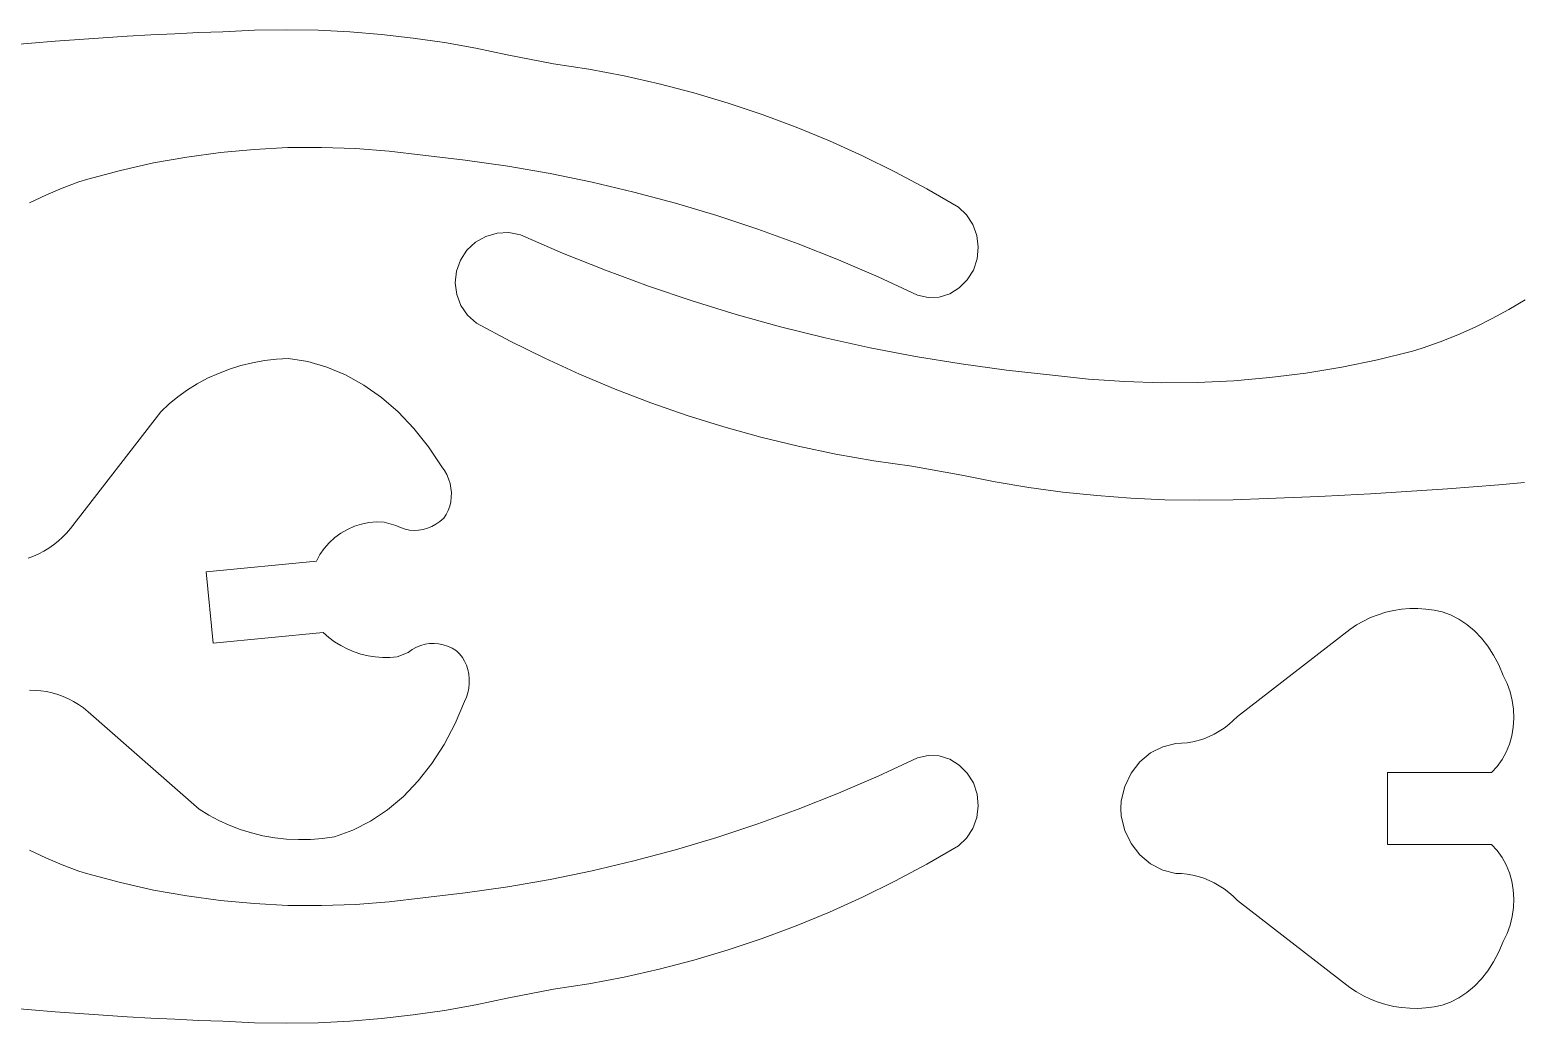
# Model space of a CAD drawing. Header units: millimetres. Extents: x -233 to 120, y -19 to 188.
# Drawn here: x -203.1 to -148.6, y -1.3 to 35 of the extents above; entities that cross this region are included whole.
import ezdxf

# ---------------------------------------------------------------- set-up
doc = ezdxf.new("R2010")
doc.units = ezdxf.units.MM
doc.header["$MEASUREMENT"] = 0
doc.layers.add('Layer 1', color=7, linetype='Continuous')

msp = doc.modelspace()

# ---------------------------------------------------------------- linework, layer by layer
at = {"layer": 'Layer 1', "lineweight": 9}
for points in [[(-198.6326, 34.839), (-198.6326, 34.839), (-197.7572, 34.8833), (-197.7572, 34.8833)], [(-197.7572, 34.8833), (-197.7572, 34.8833), (-196.8815, 34.9221), (-196.8815, 34.9221)], [(-196.8815, 34.9221), (-196.8815, 34.9221), (-196.0056, 34.9556), (-196.0056, 34.9556)], [(-196.0056, 34.9556), (-196.0056, 34.9556), (-194.8447, 35.01), (-194.8447, 35.01)], [(-194.8447, 35.01), (-194.8447, 35.01), (-193.6827, 35.0273), (-193.6827, 35.0273)], [(-193.6827, 35.0273), (-193.6827, 35.0273), (-192.5208, 35.0074), (-192.5208, 35.0074)], [(-192.5208, 35.0074), (-192.5208, 35.0074), (-191.36, 34.9505), (-191.36, 34.9505)], [(-191.36, 34.9505), (-191.36, 34.9505), (-190.2013, 34.8566), (-190.2013, 34.8566)], [(-203.8792, 34.4612), (-203.8792, 34.4612), (-203.0057, 34.5375), (-203.0057, 34.5375)], [(-203.0057, 34.5375), (-203.0057, 34.5375), (-202.1317, 34.6085), (-202.1317, 34.6085)], [(-202.1317, 34.6085), (-202.1317, 34.6085), (-201.2574, 34.6742), (-201.2574, 34.6742)], [(-201.2574, 34.6742), (-201.2574, 34.6742), (-200.3828, 34.7345), (-200.3828, 34.7345)], [(-200.3828, 34.7345), (-200.3828, 34.7345), (-199.5078, 34.7895), (-199.5078, 34.7895)], [(-199.5078, 34.7895), (-199.5078, 34.7895), (-198.6326, 34.839), (-198.6326, 34.839)], [(-190.2013, 34.8566), (-190.2013, 34.8566), (-189.0456, 34.7257), (-189.0456, 34.7257)], [(-189.0456, 34.7257), (-189.0456, 34.7257), (-187.8941, 34.558), (-187.8941, 34.558)], [(-186.7477, 34.3536), (-186.7477, 34.3536), (-187.8941, 34.558), (-187.8941, 34.558)], [(-186.7477, 34.3536), (-186.7477, 34.3536), (-185.6075, 34.1127), (-185.6075, 34.1127)], [(-185.6075, 34.1127), (-185.6075, 34.1127), (-183.9102, 33.7841), (-183.9102, 33.7841)], [(-183.9102, 33.7841), (-183.9102, 33.7841), (-182.6168, 33.5829), (-182.6168, 33.5829)], [(-182.6168, 33.5829), (-182.6168, 33.5829), (-181.3299, 33.3377), (-181.3299, 33.3377)], [(-181.3299, 33.3377), (-181.3299, 33.3377), (-180.0509, 33.0488), (-180.0509, 33.0488)], [(-180.0509, 33.0488), (-180.0509, 33.0488), (-178.7811, 32.7165), (-178.7811, 32.7165)], [(-178.7811, 32.7165), (-178.7811, 32.7165), (-177.5217, 32.3412), (-177.5217, 32.3412)], [(-177.5217, 32.3412), (-177.5217, 32.3412), (-176.274, 31.9232), (-176.274, 31.9232)], [(-176.274, 31.9232), (-176.274, 31.9232), (-175.0392, 31.4629), (-175.0392, 31.4629)], [(-175.0392, 31.4629), (-175.0392, 31.4629), (-173.8186, 30.9607), (-173.8186, 30.9607)], [(-197.3159, 30.3732), (-197.3159, 30.3732), (-196.09, 30.5395), (-196.09, 30.5395)], [(-196.09, 30.5395), (-196.09, 30.5395), (-194.8591, 30.6539), (-194.8591, 30.6539)], [(-194.8591, 30.6539), (-194.8591, 30.6539), (-193.6249, 30.7162), (-193.6249, 30.7162)], [(-193.6249, 30.7162), (-193.6249, 30.7162), (-192.3894, 30.7265), (-192.3894, 30.7265)], [(-192.3894, 30.7265), (-192.3894, 30.7265), (-191.1545, 30.6846), (-191.1545, 30.6846)], [(-191.1545, 30.6846), (-191.1545, 30.6846), (-189.9221, 30.5906), (-189.9221, 30.5906)], [(-189.9221, 30.5906), (-189.9221, 30.5906), (-188.6941, 30.4447), (-188.6941, 30.4447)], [(-173.8186, 30.9607), (-173.8186, 30.9607), (-172.6133, 30.4173), (-172.6133, 30.4173)], [(-199.7446, 29.8863), (-199.7446, 29.8863), (-198.5347, 30.1554), (-198.5347, 30.1554)], [(-198.5347, 30.1554), (-198.5347, 30.1554), (-197.3159, 30.3732), (-197.3159, 30.3732)], [(-188.6941, 30.4447), (-188.6941, 30.4447), (-187.1365, 30.2645), (-187.1365, 30.2645)], [(-187.1365, 30.2645), (-187.1365, 30.2645), (-185.5841, 30.0385), (-185.5841, 30.0385)], [(-185.5841, 30.0385), (-185.5841, 30.0385), (-184.038, 29.7671), (-184.038, 29.7671)], [(-172.6133, 30.4173), (-172.6133, 30.4173), (-171.4247, 29.8331), (-171.4247, 29.8331)], [(-201.8765, 29.2322), (-201.8765, 29.2322), (-201.2644, 29.4618), (-201.2644, 29.4618)], [(-201.2644, 29.4618), (-201.2644, 29.4618), (-200.9437, 29.5663), (-200.9437, 29.5663)], [(-200.9437, 29.5663), (-200.9437, 29.5663), (-199.7446, 29.8863), (-199.7446, 29.8863)], [(-184.038, 29.7671), (-184.038, 29.7671), (-182.4994, 29.4503), (-182.4994, 29.4503)], [(-182.4994, 29.4503), (-182.4994, 29.4503), (-180.9694, 29.0884), (-180.9694, 29.0884)], [(-171.4247, 29.8331), (-171.4247, 29.8331), (-170.2539, 29.2088), (-170.2539, 29.2088)], [(-203.0717, 28.6925), (-203.0717, 28.6925), (-202.4793, 28.9756), (-202.4793, 28.9756)], [(-202.4793, 28.9756), (-202.4793, 28.9756), (-201.8765, 29.2322), (-201.8765, 29.2322)], [(-180.9694, 29.0884), (-180.9694, 29.0884), (-179.4492, 28.6816), (-179.4492, 28.6816)], [(-170.2539, 29.2088), (-170.2539, 29.2088), (-169.102, 28.5449), (-169.102, 28.5449)], [(-179.4492, 28.6816), (-179.4492, 28.6816), (-177.9399, 28.2304), (-177.9399, 28.2304)], [(-169.102, 28.5449), (-169.102, 28.5449), (-168.8031, 28.2579), (-168.8031, 28.2579)], [(-177.9399, 28.2304), (-177.9399, 28.2304), (-176.4427, 27.735), (-176.4427, 27.735)], [(-168.8031, 28.2579), (-168.8031, 28.2579), (-168.5752, 27.9034), (-168.5752, 27.9034)], [(-168.5752, 27.9034), (-168.5752, 27.9034), (-168.4311, 27.5013), (-168.4311, 27.5013)], [(-187.0803, 26.9654), (-187.0803, 26.9654), (-186.7659, 27.2601), (-186.7659, 27.2601)], [(-186.7659, 27.2601), (-186.7659, 27.2601), (-186.3911, 27.4727), (-186.3911, 27.4727)], [(-186.3911, 27.4727), (-186.3911, 27.4727), (-185.9768, 27.5913), (-185.9768, 27.5913)], [(-185.9768, 27.5913), (-185.9768, 27.5913), (-185.5462, 27.6093), (-185.5462, 27.6093)], [(-185.5462, 27.6093), (-185.5462, 27.6093), (-185.1235, 27.5256), (-185.1235, 27.5256)], [(-183.5772, 26.8575), (-183.5772, 26.8575), (-185.1235, 27.5256), (-185.1235, 27.5256)], [(-176.4427, 27.735), (-176.4427, 27.735), (-174.9585, 27.1957), (-174.9585, 27.1957)], [(-168.4311, 27.5013), (-168.4311, 27.5013), (-168.3789, 27.0741), (-168.3789, 27.0741)], [(-187.3167, 26.6051), (-187.3167, 26.6051), (-187.0803, 26.9654), (-187.0803, 26.9654)], [(-182.0132, 26.2319), (-182.0132, 26.2319), (-183.5772, 26.8575), (-183.5772, 26.8575)], [(-174.9585, 27.1957), (-174.9585, 27.1957), (-173.4887, 26.6131), (-173.4887, 26.6131)], [(-168.3789, 27.0741), (-168.3789, 27.0741), (-168.4215, 26.6456), (-168.4215, 26.6456)], [(-187.5076, 25.7709), (-187.5076, 25.7709), (-187.4618, 26.1994), (-187.4618, 26.1994)], [(-187.4618, 26.1994), (-187.4618, 26.1994), (-187.3167, 26.6051), (-187.3167, 26.6051)], [(-180.4327, 25.6492), (-180.4327, 25.6492), (-182.0132, 26.2319), (-182.0132, 26.2319)], [(-173.4887, 26.6131), (-173.4887, 26.6131), (-172.0342, 25.9875), (-172.0342, 25.9875)], [(-168.5565, 26.2398), (-168.5565, 26.2398), (-168.7763, 25.8795), (-168.7763, 25.8795)], [(-168.4215, 26.6456), (-168.4215, 26.6456), (-168.5565, 26.2398), (-168.5565, 26.2398)], [(-187.4515, 25.3436), (-187.4515, 25.3436), (-187.5076, 25.7709), (-187.5076, 25.7709)], [(-178.8369, 25.11), (-178.8369, 25.11), (-180.4327, 25.6492), (-180.4327, 25.6492)], [(-172.0342, 25.9875), (-172.0342, 25.9875), (-170.5961, 25.3193), (-170.5961, 25.3193)], [(-168.7763, 25.8795), (-168.7763, 25.8795), (-169.0687, 25.5849), (-169.0687, 25.5849)], [(-187.2965, 24.9415), (-187.2965, 24.9415), (-187.4515, 25.3436), (-187.4515, 25.3436)], [(-177.2269, 24.6146), (-177.2269, 24.6146), (-178.8369, 25.11), (-178.8369, 25.11)], [(-170.203, 25.2357), (-170.203, 25.2357), (-170.5961, 25.3193), (-170.5961, 25.3193)], [(-169.8026, 25.2537), (-169.8026, 25.2537), (-170.203, 25.2357), (-170.203, 25.2357)], [(-169.4173, 25.3723), (-169.4173, 25.3723), (-169.8026, 25.2537), (-169.8026, 25.2537)], [(-169.0687, 25.5849), (-169.0687, 25.5849), (-169.4173, 25.3723), (-169.4173, 25.3723)], [(-148.3703, 25.1561), (-148.3703, 25.1561), (-148.9674, 24.7964), (-148.9674, 24.7964)], [(-187.0515, 24.5871), (-187.0515, 24.5871), (-187.2965, 24.9415), (-187.2965, 24.9415)], [(-186.73, 24.3001), (-186.73, 24.3001), (-187.0515, 24.5871), (-187.0515, 24.5871)], [(-175.604, 24.1633), (-175.604, 24.1633), (-177.2269, 24.6146), (-177.2269, 24.6146)], [(-148.9674, 24.7964), (-148.9674, 24.7964), (-149.5789, 24.4617), (-149.5789, 24.4617)], [(-185.4915, 23.6362), (-185.4915, 23.6362), (-186.73, 24.3001), (-186.73, 24.3001)], [(-173.9694, 23.7566), (-173.9694, 23.7566), (-175.604, 24.1633), (-175.604, 24.1633)], [(-150.2036, 24.1525), (-150.2036, 24.1525), (-150.8405, 23.8693), (-150.8405, 23.8693)], [(-149.5789, 24.4617), (-149.5789, 24.4617), (-150.2036, 24.1525), (-150.2036, 24.1525)], [(-184.2326, 23.0118), (-184.2326, 23.0118), (-185.4915, 23.6362), (-185.4915, 23.6362)], [(-172.3243, 23.3947), (-172.3243, 23.3947), (-173.9694, 23.7566), (-173.9694, 23.7566)], [(-151.4887, 23.6127), (-151.4887, 23.6127), (-152.1468, 23.3831), (-152.1468, 23.3831)], [(-150.8405, 23.8693), (-150.8405, 23.8693), (-151.4887, 23.6127), (-151.4887, 23.6127)], [(-194.4802, 22.9282), (-194.4802, 22.9282), (-194.9129, 22.8497), (-194.9129, 22.8497)], [(-194.0433, 22.9801), (-194.0433, 22.9801), (-194.4802, 22.9282), (-194.4802, 22.9282)], [(-193.6044, 23.0051), (-193.6044, 23.0051), (-194.0433, 22.9801), (-194.0433, 22.9801)], [(-193.6044, 23.0051), (-193.6044, 23.0051), (-192.9006, 22.8936), (-192.9006, 22.8936)], [(-192.9006, 22.8936), (-192.9006, 22.8936), (-192.2027, 22.6932), (-192.2027, 22.6932)], [(-182.9545, 22.4276), (-182.9545, 22.4276), (-184.2326, 23.0118), (-184.2326, 23.0118)], [(-170.6699, 23.0779), (-170.6699, 23.0779), (-172.3243, 23.3947), (-172.3243, 23.3947)], [(-169.0074, 22.8064), (-169.0074, 22.8064), (-170.6699, 23.0779), (-170.6699, 23.0779)], [(-153.7811, 22.9587), (-153.7811, 22.9587), (-155.0821, 22.6896), (-155.0821, 22.6896)], [(-152.4917, 23.2786), (-152.4917, 23.2786), (-153.7811, 22.9587), (-153.7811, 22.9587)], [(-152.1468, 23.3831), (-152.1468, 23.3831), (-152.4917, 23.2786), (-152.4917, 23.2786)], [(-196.1642, 22.4597), (-196.1642, 22.4597), (-196.5586, 22.2804), (-196.5586, 22.2804)], [(-195.7571, 22.6149), (-195.7571, 22.6149), (-196.1642, 22.4597), (-196.1642, 22.4597)], [(-195.3393, 22.7451), (-195.3393, 22.7451), (-195.7571, 22.6149), (-195.7571, 22.6149)], [(-194.9129, 22.8497), (-194.9129, 22.8497), (-195.3393, 22.7451), (-195.3393, 22.7451)], [(-192.2027, 22.6932), (-192.2027, 22.6932), (-191.517, 22.4055), (-191.517, 22.4055)], [(-191.517, 22.4055), (-191.517, 22.4055), (-190.8497, 22.0333), (-190.8497, 22.0333)], [(-181.6585, 21.8842), (-181.6585, 21.8842), (-182.9545, 22.4276), (-182.9545, 22.4276)], [(-167.3382, 22.5805), (-167.3382, 22.5805), (-169.0074, 22.8064), (-169.0074, 22.8064)], [(-165.6634, 22.4002), (-165.6634, 22.4002), (-167.3382, 22.5805), (-167.3382, 22.5805)], [(-164.3429, 22.2544), (-164.3429, 22.2544), (-165.6634, 22.4002), (-165.6634, 22.4002)], [(-156.3926, 22.4717), (-156.3926, 22.4717), (-157.7107, 22.3055), (-157.7107, 22.3055)], [(-155.0821, 22.6896), (-155.0821, 22.6896), (-156.3926, 22.4717), (-156.3926, 22.4717)], [(-197.3009, 21.8531), (-197.3009, 21.8531), (-197.645, 21.6073), (-197.645, 21.6073)], [(-196.9381, 22.0779), (-196.9381, 22.0779), (-197.3009, 21.8531), (-197.3009, 21.8531)], [(-196.5586, 22.2804), (-196.5586, 22.2804), (-196.9381, 22.0779), (-196.9381, 22.0779)], [(-190.8497, 22.0333), (-190.8497, 22.0333), (-190.2069, 21.5799), (-190.2069, 21.5799)], [(-180.346, 21.3821), (-180.346, 21.3821), (-181.6585, 21.8842), (-181.6585, 21.8842)], [(-163.0177, 22.1604), (-163.0177, 22.1604), (-164.3429, 22.2544), (-164.3429, 22.2544)], [(-161.6898, 22.1185), (-161.6898, 22.1185), (-163.0177, 22.1604), (-163.0177, 22.1604)], [(-160.3613, 22.1287), (-160.3613, 22.1287), (-161.6898, 22.1185), (-161.6898, 22.1185)], [(-159.0343, 22.1911), (-159.0343, 22.1911), (-160.3613, 22.1287), (-160.3613, 22.1287)], [(-157.7107, 22.3055), (-157.7107, 22.3055), (-159.0343, 22.1911), (-159.0343, 22.1911)], [(-197.9688, 21.3417), (-197.9688, 21.3417), (-198.2706, 21.0577), (-198.2706, 21.0577)], [(-197.645, 21.6073), (-197.645, 21.6073), (-197.9688, 21.3417), (-197.9688, 21.3417)], [(-190.2069, 21.5799), (-190.2069, 21.5799), (-189.5944, 21.0494), (-189.5944, 21.0494)], [(-179.0183, 20.9218), (-179.0183, 20.9218), (-180.346, 21.3821), (-180.346, 21.3821)], [(-198.2706, 21.0577), (-198.2706, 21.0577), (-201.5797, 16.7867), (-201.5797, 16.7867)], [(-189.5944, 21.0494), (-189.5944, 21.0494), (-189.0177, 20.4466), (-189.0177, 20.4466)], [(-177.6766, 20.5038), (-177.6766, 20.5038), (-179.0183, 20.9218), (-179.0183, 20.9218)], [(-189.0177, 20.4466), (-189.0177, 20.4466), (-188.4822, 19.777), (-188.4822, 19.777)], [(-176.3224, 20.1284), (-176.3224, 20.1284), (-177.6766, 20.5038), (-177.6766, 20.5038)], [(-188.4822, 19.777), (-188.4822, 19.777), (-187.9926, 19.0467), (-187.9926, 19.0467)], [(-174.957, 19.7961), (-174.957, 19.7961), (-176.3224, 20.1284), (-176.3224, 20.1284)], [(-173.5818, 19.5073), (-173.5818, 19.5073), (-174.957, 19.7961), (-174.957, 19.7961)], [(-172.1981, 19.2621), (-172.1981, 19.2621), (-173.5818, 19.5073), (-173.5818, 19.5073)], [(-170.8073, 19.0608), (-170.8073, 19.0608), (-172.1981, 19.2621), (-172.1981, 19.2621)], [(-187.9926, 19.0467), (-187.9926, 19.0467), (-187.8951, 18.9066), (-187.8951, 18.9066)], [(-187.8951, 18.9066), (-187.8951, 18.9066), (-187.8122, 18.7566), (-187.8122, 18.7566)], [(-187.8122, 18.7566), (-187.8122, 18.7566), (-187.7452, 18.5986), (-187.7452, 18.5986)], [(-187.7452, 18.5986), (-187.7452, 18.5986), (-187.6947, 18.4347), (-187.6947, 18.4347)], [(-168.9822, 18.7322), (-168.9822, 18.7322), (-170.8073, 19.0608), (-170.8073, 19.0608)], [(-167.7562, 18.4913), (-167.7562, 18.4913), (-168.9822, 18.7322), (-168.9822, 18.7322)], [(-187.6947, 18.4347), (-187.6947, 18.4347), (-187.6616, 18.267), (-187.6616, 18.267)], [(-187.6616, 18.267), (-187.6616, 18.267), (-187.6461, 18.0977), (-187.6461, 18.0977)], [(-187.6461, 18.0977), (-187.6461, 18.0977), (-187.6486, 17.929), (-187.6486, 17.929)], [(-167.7562, 18.4913), (-167.7562, 18.4913), (-166.5235, 18.2869), (-166.5235, 18.2869)], [(-165.2853, 18.1192), (-165.2853, 18.1192), (-166.5235, 18.2869), (-166.5235, 18.2869)], [(-164.0427, 17.9883), (-164.0427, 17.9883), (-165.2853, 18.1192), (-165.2853, 18.1192)], [(-162.7967, 17.8944), (-162.7967, 17.8944), (-164.0427, 17.9883), (-164.0427, 17.9883)], [(-154.9767, 18.0059), (-154.9767, 18.0059), (-155.9181, 17.9617), (-155.9181, 17.9617)], [(-154.0356, 18.0555), (-154.0356, 18.0555), (-154.9767, 18.0059), (-154.9767, 18.0059)], [(-153.0948, 18.1104), (-153.0948, 18.1104), (-154.0356, 18.0555), (-154.0356, 18.0555)], [(-152.1544, 18.1708), (-152.1544, 18.1708), (-153.0948, 18.1104), (-153.0948, 18.1104)], [(-151.2143, 18.2364), (-151.2143, 18.2364), (-152.1544, 18.1708), (-152.1544, 18.1708)], [(-150.2745, 18.3074), (-150.2745, 18.3074), (-151.2143, 18.2364), (-151.2143, 18.2364)], [(-149.3352, 18.3838), (-149.3352, 18.3838), (-150.2745, 18.3074), (-150.2745, 18.3074)], [(-148.3964, 18.4655), (-148.3964, 18.4655), (-149.3352, 18.3838), (-149.3352, 18.3838)], [(-187.7621, 17.4484), (-187.7621, 17.4484), (-187.8336, 17.3037), (-187.8336, 17.3037)], [(-187.7069, 17.6022), (-187.7069, 17.6022), (-187.7621, 17.4484), (-187.7621, 17.4484)], [(-187.669, 17.7631), (-187.669, 17.7631), (-187.7069, 17.6022), (-187.7069, 17.6022)], [(-187.6486, 17.929), (-187.6486, 17.929), (-187.669, 17.7631), (-187.669, 17.7631)], [(-161.5485, 17.8375), (-161.5485, 17.8375), (-162.7967, 17.8944), (-162.7967, 17.8944)], [(-160.2992, 17.8177), (-160.2992, 17.8177), (-161.5485, 17.8375), (-161.5485, 17.8375)], [(-159.0498, 17.835), (-159.0498, 17.835), (-160.2992, 17.8177), (-160.2992, 17.8177)], [(-157.8015, 17.8894), (-157.8015, 17.8894), (-159.0498, 17.835), (-159.0498, 17.835)], [(-156.8597, 17.9228), (-156.8597, 17.9228), (-157.8015, 17.8894), (-157.8015, 17.8894)], [(-155.9181, 17.9617), (-155.9181, 17.9617), (-156.8597, 17.9228), (-156.8597, 17.9228)], [(-191.1938, 16.8664), (-191.1938, 16.8664), (-190.9306, 16.9496), (-190.9306, 16.9496)], [(-190.9306, 16.9496), (-190.9306, 16.9496), (-190.66, 17.0035), (-190.66, 17.0035)], [(-190.66, 17.0035), (-190.66, 17.0035), (-190.385, 17.0276), (-190.385, 17.0276)], [(-190.385, 17.0276), (-190.385, 17.0276), (-190.1091, 17.0216), (-190.1091, 17.0216)], [(-189.672, 16.893), (-189.672, 16.893), (-190.1091, 17.0216), (-190.1091, 17.0216)], [(-189.672, 16.893), (-189.672, 16.893), (-189.5068, 16.8195), (-189.5068, 16.8195)], [(-188.3643, 16.8597), (-188.3643, 16.8597), (-188.2115, 16.9443), (-188.2115, 16.9443)], [(-188.2115, 16.9443), (-188.2115, 16.9443), (-188.0634, 17.0478), (-188.0634, 17.0478)], [(-188.0634, 17.0478), (-188.0634, 17.0478), (-187.9206, 17.17), (-187.9206, 17.17)], [(-187.8336, 17.3037), (-187.8336, 17.3037), (-187.9206, 17.17), (-187.9206, 17.17)], [(-202.0271, 16.3185), (-202.0271, 16.3185), (-201.8689, 16.4638), (-201.8689, 16.4638)], [(-201.8689, 16.4638), (-201.8689, 16.4638), (-201.7196, 16.62), (-201.7196, 16.62)], [(-201.7196, 16.62), (-201.7196, 16.62), (-201.5797, 16.7867), (-201.5797, 16.7867)], [(-192.111, 16.2669), (-192.111, 16.2669), (-191.9077, 16.4536), (-191.9077, 16.4536)], [(-191.9077, 16.4536), (-191.9077, 16.4536), (-191.6853, 16.617), (-191.6853, 16.617)], [(-191.6853, 16.617), (-191.6853, 16.617), (-191.4464, 16.7551), (-191.4464, 16.7551)], [(-191.4464, 16.7551), (-191.4464, 16.7551), (-191.1938, 16.8664), (-191.1938, 16.8664)], [(-189.5068, 16.8195), (-189.5068, 16.8195), (-189.3407, 16.7657), (-189.3407, 16.7657)], [(-189.3407, 16.7657), (-189.3407, 16.7657), (-189.1744, 16.7316), (-189.1744, 16.7316)], [(-189.1744, 16.7316), (-189.1744, 16.7316), (-189.0085, 16.7174), (-189.0085, 16.7174)], [(-189.0085, 16.7174), (-189.0085, 16.7174), (-188.8439, 16.7232), (-188.8439, 16.7232)], [(-188.8439, 16.7232), (-188.8439, 16.7232), (-188.6812, 16.7489), (-188.6812, 16.7489)], [(-188.6812, 16.7489), (-188.6812, 16.7489), (-188.5211, 16.7945), (-188.5211, 16.7945)], [(-188.5211, 16.7945), (-188.5211, 16.7945), (-188.3643, 16.8597), (-188.3643, 16.8597)], [(-202.9268, 15.7763), (-202.9268, 15.7763), (-202.7347, 15.8586), (-202.7347, 15.8586)], [(-202.7347, 15.8586), (-202.7347, 15.8586), (-202.5479, 15.9545), (-202.5479, 15.9545)], [(-202.5479, 15.9545), (-202.5479, 15.9545), (-202.3673, 16.0633), (-202.3673, 16.0633)], [(-202.3673, 16.0633), (-202.3673, 16.0633), (-202.1934, 16.1849), (-202.1934, 16.1849)], [(-202.0271, 16.3185), (-202.0271, 16.3185), (-202.1934, 16.1849), (-202.1934, 16.1849)], [(-192.5832, 15.5908), (-192.5832, 15.5908), (-192.4508, 15.8329), (-192.4508, 15.8329)], [(-192.4508, 15.8329), (-192.4508, 15.8329), (-192.2927, 16.0592), (-192.2927, 16.0592)], [(-192.2927, 16.0592), (-192.2927, 16.0592), (-192.111, 16.2669), (-192.111, 16.2669)], [(-203.1235, 15.7077), (-203.1235, 15.7077), (-202.9268, 15.7763), (-202.9268, 15.7763)], [(-192.5832, 15.5908), (-192.5832, 15.5908), (-196.6145, 15.2026), (-196.6145, 15.2026)], [(-196.3629, 12.5897), (-196.3629, 12.5897), (-196.6145, 15.2026), (-196.6145, 15.2026)], [(-153.7526, 13.6351), (-153.7526, 13.6351), (-154.0261, 13.5287), (-154.0261, 13.5287)], [(-153.4715, 13.7215), (-153.4715, 13.7215), (-153.7526, 13.6351), (-153.7526, 13.6351)], [(-153.1842, 13.7875), (-153.1842, 13.7875), (-153.4715, 13.7215), (-153.4715, 13.7215)], [(-152.8923, 13.8327), (-152.8923, 13.8327), (-153.1842, 13.7875), (-153.1842, 13.7875)], [(-152.5973, 13.8569), (-152.5973, 13.8569), (-152.8923, 13.8327), (-152.8923, 13.8327)], [(-152.3005, 13.86), (-152.3005, 13.86), (-152.5973, 13.8569), (-152.5973, 13.8569)], [(-152.0037, 13.8419), (-152.0037, 13.8419), (-152.3005, 13.86), (-152.3005, 13.86)], [(-151.7082, 13.8027), (-151.7082, 13.8027), (-152.0037, 13.8419), (-152.0037, 13.8419)], [(-151.4156, 13.7427), (-151.4156, 13.7427), (-151.7082, 13.8027), (-151.7082, 13.8027)], [(-151.4156, 13.7427), (-151.4156, 13.7427), (-151.101, 13.6283), (-151.101, 13.6283)], [(-151.101, 13.6283), (-151.101, 13.6283), (-150.7969, 13.4733), (-150.7969, 13.4733)], [(-154.7875, 13.0954), (-154.7875, 13.0954), (-158.8929, 9.9126), (-158.8929, 9.9126)], [(-154.5449, 13.2581), (-154.5449, 13.2581), (-154.7875, 13.0954), (-154.7875, 13.0954)], [(-154.2907, 13.4028), (-154.2907, 13.4028), (-154.5449, 13.2581), (-154.5449, 13.2581)], [(-154.0261, 13.5287), (-154.0261, 13.5287), (-154.2907, 13.4028), (-154.2907, 13.4028)], [(-150.7969, 13.4733), (-150.7969, 13.4733), (-150.5064, 13.2792), (-150.5064, 13.2792)], [(-150.5064, 13.2792), (-150.5064, 13.2792), (-150.2319, 13.0478), (-150.2319, 13.0478)], [(-192.3316, 12.9779), (-192.3316, 12.9779), (-196.3629, 12.5897), (-196.3629, 12.5897)], [(-192.1304, 12.8027), (-192.1304, 12.8027), (-192.3316, 12.9779), (-192.3316, 12.9779)], [(-191.9159, 12.6441), (-191.9159, 12.6441), (-192.1304, 12.8027), (-192.1304, 12.8027)], [(-191.6894, 12.5031), (-191.6894, 12.5031), (-191.9159, 12.6441), (-191.9159, 12.6441)], [(-188.7677, 12.5085), (-188.7677, 12.5085), (-188.6076, 12.5541), (-188.6076, 12.5541)], [(-188.6076, 12.5541), (-188.6076, 12.5541), (-188.4449, 12.5798), (-188.4449, 12.5798)], [(-188.4449, 12.5798), (-188.4449, 12.5798), (-188.2803, 12.5856), (-188.2803, 12.5856)], [(-188.2803, 12.5856), (-188.2803, 12.5856), (-188.1144, 12.5714), (-188.1144, 12.5714)], [(-188.1144, 12.5714), (-188.1144, 12.5714), (-187.9481, 12.5373), (-187.9481, 12.5373)], [(-187.9481, 12.5373), (-187.9481, 12.5373), (-187.782, 12.4834), (-187.782, 12.4834)], [(-150.2319, 13.0478), (-150.2319, 13.0478), (-149.976, 12.7811), (-149.976, 12.7811)], [(-149.976, 12.7811), (-149.976, 12.7811), (-149.7409, 12.4815), (-149.7409, 12.4815)], [(-191.4524, 12.3805), (-191.4524, 12.3805), (-191.6894, 12.5031), (-191.6894, 12.5031)], [(-191.2064, 12.2773), (-191.2064, 12.2773), (-191.4524, 12.3805), (-191.4524, 12.3805)], [(-190.953, 12.194), (-190.953, 12.194), (-191.2064, 12.2773), (-191.2064, 12.2773)], [(-190.6937, 12.1311), (-190.6937, 12.1311), (-190.953, 12.194), (-190.953, 12.194)], [(-190.4302, 12.0891), (-190.4302, 12.0891), (-190.6937, 12.1311), (-190.6937, 12.1311)], [(-190.1643, 12.0682), (-190.1643, 12.0682), (-190.4302, 12.0891), (-190.4302, 12.0891)], [(-189.8975, 12.0686), (-189.8975, 12.0686), (-190.1643, 12.0682), (-190.1643, 12.0682)], [(-189.6316, 12.0903), (-189.6316, 12.0903), (-189.8975, 12.0686), (-189.8975, 12.0686)], [(-189.2254, 12.2551), (-189.2254, 12.2551), (-189.6316, 12.0903), (-189.6316, 12.0903)], [(-189.2254, 12.2551), (-189.2254, 12.2551), (-189.0773, 12.3587), (-189.0773, 12.3587)], [(-189.0773, 12.3587), (-189.0773, 12.3587), (-188.9245, 12.4433), (-188.9245, 12.4433)], [(-188.9245, 12.4433), (-188.9245, 12.4433), (-188.7677, 12.5085), (-188.7677, 12.5085)], [(-187.782, 12.4834), (-187.782, 12.4834), (-187.6168, 12.41), (-187.6168, 12.41)], [(-187.6168, 12.41), (-187.6168, 12.41), (-187.4533, 12.3174), (-187.4533, 12.3174)], [(-187.3424, 12.2027), (-187.3424, 12.2027), (-187.4533, 12.3174), (-187.4533, 12.3174)], [(-187.2446, 12.0743), (-187.2446, 12.0743), (-187.3424, 12.2027), (-187.3424, 12.2027)], [(-187.1611, 11.9338), (-187.1611, 11.9338), (-187.2446, 12.0743), (-187.2446, 12.0743)], [(-149.7409, 12.4815), (-149.7409, 12.4815), (-149.5289, 12.1518), (-149.5289, 12.1518)], [(-149.5289, 12.1518), (-149.5289, 12.1518), (-149.3417, 11.795), (-149.3417, 11.795)], [(-187.0932, 11.7832), (-187.0932, 11.7832), (-187.1611, 11.9338), (-187.1611, 11.9338)], [(-187.0415, 11.6242), (-187.0415, 11.6242), (-187.0932, 11.7832), (-187.0932, 11.7832)], [(-187.0069, 11.4591), (-187.0069, 11.4591), (-187.0415, 11.6242), (-187.0415, 11.6242)], [(-186.9898, 11.29), (-186.9898, 11.29), (-187.0069, 11.4591), (-187.0069, 11.4591)], [(-149.3417, 11.795), (-149.3417, 11.795), (-149.1813, 11.4143), (-149.1813, 11.4143)], [(-187.0442, 10.7806), (-187.0442, 10.7806), (-187.0085, 10.9485), (-187.0085, 10.9485)], [(-187.0085, 10.9485), (-187.0085, 10.9485), (-186.9903, 11.119), (-186.9903, 11.119)], [(-186.9903, 11.119), (-186.9903, 11.119), (-186.9898, 11.29), (-186.9898, 11.29)], [(-149.1813, 11.4143), (-149.1813, 11.4143), (-149.0393, 11.1217), (-149.0393, 11.1217)], [(-149.0393, 11.1217), (-149.0393, 11.1217), (-148.9279, 10.8147), (-148.9279, 10.8147)], [(-203.0706, 10.868), (-203.0706, 10.868), (-202.8632, 10.8673), (-202.8632, 10.8673)], [(-202.8632, 10.8673), (-202.8632, 10.8673), (-202.656, 10.852), (-202.656, 10.852)], [(-202.656, 10.852), (-202.656, 10.852), (-202.4498, 10.8222), (-202.4498, 10.8222)], [(-202.4498, 10.8222), (-202.4498, 10.8222), (-202.2455, 10.778), (-202.2455, 10.778)], [(-202.2455, 10.778), (-202.2455, 10.778), (-202.0439, 10.7195), (-202.0439, 10.7195)], [(-202.0439, 10.7195), (-202.0439, 10.7195), (-201.8457, 10.6471), (-201.8457, 10.6471)], [(-201.8457, 10.6471), (-201.8457, 10.6471), (-201.6519, 10.561), (-201.6519, 10.561)], [(-201.6519, 10.561), (-201.6519, 10.561), (-201.4631, 10.4616), (-201.4631, 10.4616)], [(-201.4631, 10.4616), (-201.4631, 10.4616), (-201.2801, 10.3492), (-201.2801, 10.3492)], [(-187.5072, 9.6511), (-187.5072, 9.6511), (-187.1659, 10.4614), (-187.1659, 10.4614)], [(-187.1659, 10.4614), (-187.1659, 10.4614), (-187.0969, 10.6175), (-187.0969, 10.6175)], [(-187.0969, 10.6175), (-187.0969, 10.6175), (-187.0442, 10.7806), (-187.0442, 10.7806)], [(-148.9279, 10.8147), (-148.9279, 10.8147), (-148.8485, 10.4973), (-148.8485, 10.4973)], [(-148.8485, 10.4973), (-148.8485, 10.4973), (-148.8021, 10.1738), (-148.8021, 10.1738)], [(-201.2801, 10.3492), (-201.2801, 10.3492), (-201.1037, 10.2243), (-201.1037, 10.2243)], [(-201.1037, 10.2243), (-201.1037, 10.2243), (-200.9346, 10.0874), (-200.9346, 10.0874)], [(-196.8714, 6.5262), (-196.8714, 6.5262), (-200.9346, 10.0874), (-200.9346, 10.0874)], [(-159.0481, 9.7602), (-159.0481, 9.7602), (-158.8929, 9.9126), (-158.8929, 9.9126)], [(-148.7895, 9.8483), (-148.7895, 9.8483), (-148.8106, 9.525), (-148.8106, 9.525)], [(-148.8021, 10.1738), (-148.8021, 10.1738), (-148.7895, 9.8483), (-148.7895, 9.8483)], [(-187.9051, 8.8916), (-187.9051, 8.8916), (-187.5072, 9.6511), (-187.5072, 9.6511)], [(-159.9365, 9.177), (-159.9365, 9.177), (-159.7462, 9.2681), (-159.7462, 9.2681)], [(-159.7462, 9.2681), (-159.7462, 9.2681), (-159.5615, 9.3724), (-159.5615, 9.3724)], [(-159.5615, 9.3724), (-159.5615, 9.3724), (-159.3831, 9.4895), (-159.3831, 9.4895)], [(-159.3831, 9.4895), (-159.3831, 9.4895), (-159.2118, 9.6189), (-159.2118, 9.6189)], [(-159.2118, 9.6189), (-159.2118, 9.6189), (-159.0481, 9.7602), (-159.0481, 9.7602)], [(-148.8106, 9.525), (-148.8106, 9.525), (-148.8653, 9.2082), (-148.8653, 9.2082)], [(-188.3562, 8.1899), (-188.3562, 8.1899), (-187.9051, 8.8916), (-187.9051, 8.8916)], [(-161.6303, 8.8073), (-161.6303, 8.8073), (-162.0756, 8.5786), (-162.0756, 8.5786)], [(-161.1513, 8.9249), (-161.1513, 8.9249), (-161.6303, 8.8073), (-161.6303, 8.8073)], [(-161.1513, 8.9249), (-161.1513, 8.9249), (-160.9442, 8.9309), (-160.9442, 8.9309)], [(-160.9442, 8.9309), (-160.9442, 8.9309), (-160.7378, 8.9515), (-160.7378, 8.9515)], [(-160.7378, 8.9515), (-160.7378, 8.9515), (-160.5331, 8.9865), (-160.5331, 8.9865)], [(-160.5331, 8.9865), (-160.5331, 8.9865), (-160.3307, 9.036), (-160.3307, 9.036)], [(-160.3307, 9.036), (-160.3307, 9.036), (-160.1316, 9.0996), (-160.1316, 9.0996)], [(-160.1316, 9.0996), (-160.1316, 9.0996), (-159.9365, 9.177), (-159.9365, 9.177)], [(-148.9528, 8.902), (-148.9528, 8.902), (-149.0721, 8.6104), (-149.0721, 8.6104)], [(-148.8653, 9.2082), (-148.8653, 9.2082), (-148.9528, 8.902), (-148.9528, 8.902)], [(-188.8562, 7.5523), (-188.8562, 7.5523), (-188.3562, 8.1899), (-188.3562, 8.1899)], [(-172.0342, 7.7325), (-172.0342, 7.7325), (-170.5961, 8.4006), (-170.5961, 8.4006)], [(-170.203, 8.4843), (-170.203, 8.4843), (-170.5961, 8.4006), (-170.5961, 8.4006)], [(-169.8026, 8.4663), (-169.8026, 8.4663), (-170.203, 8.4843), (-170.203, 8.4843)], [(-169.4173, 8.3477), (-169.4173, 8.3477), (-169.8026, 8.4663), (-169.8026, 8.4663)], [(-169.0687, 8.1351), (-169.0687, 8.1351), (-169.4173, 8.3477), (-169.4173, 8.3477)], [(-162.4666, 8.2494), (-162.4666, 8.2494), (-162.7852, 7.835), (-162.7852, 7.835)], [(-162.0756, 8.5786), (-162.0756, 8.5786), (-162.4666, 8.2494), (-162.4666, 8.2494)], [(-149.2215, 8.3372), (-149.2215, 8.3372), (-149.399, 8.0859), (-149.399, 8.0859)], [(-149.0721, 8.6104), (-149.0721, 8.6104), (-149.2215, 8.3372), (-149.2215, 8.3372)], [(-173.4887, 7.1069), (-173.4887, 7.1069), (-172.0342, 7.7325), (-172.0342, 7.7325)], [(-168.7763, 7.8404), (-168.7763, 7.8404), (-169.0687, 8.1351), (-169.0687, 8.1351)], [(-168.5565, 7.4801), (-168.5565, 7.4801), (-168.7763, 7.8404), (-168.7763, 7.8404)], [(-162.7852, 7.835), (-162.7852, 7.835), (-163.0167, 7.3544), (-163.0167, 7.3544)], [(-153.4149, 5.235), (-153.4149, 5.235), (-153.4149, 7.86), (-153.4149, 7.86)], [(-149.6024, 7.86), (-149.6024, 7.86), (-153.4149, 7.86), (-153.4149, 7.86)], [(-149.399, 8.0859), (-149.399, 8.0859), (-149.6024, 7.86), (-149.6024, 7.86)], [(-189.4007, 6.9845), (-189.4007, 6.9845), (-188.8562, 7.5523), (-188.8562, 7.5523)], [(-174.9585, 6.5242), (-174.9585, 6.5242), (-173.4887, 7.1069), (-173.4887, 7.1069)], [(-168.4215, 7.0744), (-168.4215, 7.0744), (-168.5565, 7.4801), (-168.5565, 7.4801)], [(-163.0167, 7.3544), (-163.0167, 7.3544), (-163.1504, 6.83), (-163.1504, 6.83)], [(-189.9847, 6.4918), (-189.9847, 6.4918), (-189.4007, 6.9845), (-189.4007, 6.9845)], [(-168.4311, 6.2186), (-168.4311, 6.2186), (-168.3789, 6.6459), (-168.3789, 6.6459)], [(-168.3789, 6.6459), (-168.3789, 6.6459), (-168.4215, 7.0744), (-168.4215, 7.0744)], [(-163.1504, 6.83), (-163.1504, 6.83), (-163.1658, 6.5475), (-163.1658, 6.5475)], [(-163.1504, 6.265), (-163.1504, 6.265), (-163.1658, 6.5475), (-163.1658, 6.5475)], [(-196.521, 6.305), (-196.521, 6.305), (-196.8714, 6.5262), (-196.8714, 6.5262)], [(-196.1524, 6.106), (-196.1524, 6.106), (-196.521, 6.305), (-196.521, 6.305)], [(-195.7677, 5.9304), (-195.7677, 5.9304), (-196.1524, 6.106), (-196.1524, 6.106)], [(-191.2498, 5.7486), (-191.2498, 5.7486), (-190.6029, 6.0786), (-190.6029, 6.0786)], [(-190.6029, 6.0786), (-190.6029, 6.0786), (-189.9847, 6.4918), (-189.9847, 6.4918)], [(-176.4427, 5.985), (-176.4427, 5.985), (-174.9585, 6.5242), (-174.9585, 6.5242)], [(-168.5752, 5.8165), (-168.5752, 5.8165), (-168.4311, 6.2186), (-168.4311, 6.2186)], [(-163.0167, 5.7405), (-163.0167, 5.7405), (-163.1504, 6.265), (-163.1504, 6.265)], [(-195.3687, 5.779), (-195.3687, 5.779), (-195.7677, 5.9304), (-195.7677, 5.9304)], [(-194.9575, 5.6526), (-194.9575, 5.6526), (-195.3687, 5.779), (-195.3687, 5.779)], [(-194.5362, 5.5518), (-194.5362, 5.5518), (-194.9575, 5.6526), (-194.9575, 5.6526)], [(-194.1069, 5.4772), (-194.1069, 5.4772), (-194.5362, 5.5518), (-194.5362, 5.5518)], [(-193.672, 5.4291), (-193.672, 5.4291), (-194.1069, 5.4772), (-194.1069, 5.4772)], [(-191.9194, 5.5049), (-191.9194, 5.5049), (-192.3549, 5.4458), (-192.3549, 5.4458)], [(-191.9194, 5.5049), (-191.9194, 5.5049), (-191.2498, 5.7486), (-191.2498, 5.7486)], [(-179.4492, 5.0383), (-179.4492, 5.0383), (-177.9399, 5.4896), (-177.9399, 5.4896)], [(-177.9399, 5.4896), (-177.9399, 5.4896), (-176.4427, 5.985), (-176.4427, 5.985)], [(-169.102, 5.1751), (-169.102, 5.1751), (-168.8031, 5.4621), (-168.8031, 5.4621)], [(-168.8031, 5.4621), (-168.8031, 5.4621), (-168.5752, 5.8165), (-168.5752, 5.8165)], [(-162.7852, 5.26), (-162.7852, 5.26), (-163.0167, 5.7405), (-163.0167, 5.7405)], [(-203.0717, 5.0275), (-203.0717, 5.0275), (-202.4793, 4.7443), (-202.4793, 4.7443)], [(-193.2335, 5.4078), (-193.2335, 5.4078), (-193.672, 5.4291), (-193.672, 5.4291)], [(-192.7937, 5.4134), (-192.7937, 5.4134), (-193.2335, 5.4078), (-193.2335, 5.4078)], [(-192.3549, 5.4458), (-192.3549, 5.4458), (-192.7937, 5.4134), (-192.7937, 5.4134)], [(-180.9694, 4.6316), (-180.9694, 4.6316), (-179.4492, 5.0383), (-179.4492, 5.0383)], [(-170.2539, 4.5112), (-170.2539, 4.5112), (-169.102, 5.1751), (-169.102, 5.1751)], [(-162.4666, 4.8455), (-162.4666, 4.8455), (-162.7852, 5.26), (-162.7852, 5.26)], [(-149.6024, 5.235), (-149.6024, 5.235), (-153.4149, 5.235), (-153.4149, 5.235)], [(-149.399, 5.009), (-149.399, 5.009), (-149.6024, 5.235), (-149.6024, 5.235)], [(-149.2215, 4.7578), (-149.2215, 4.7578), (-149.399, 5.009), (-149.399, 5.009)], [(-202.4793, 4.7443), (-202.4793, 4.7443), (-201.8765, 4.4877), (-201.8765, 4.4877)], [(-201.8765, 4.4877), (-201.8765, 4.4877), (-201.2644, 4.2581), (-201.2644, 4.2581)], [(-182.4994, 4.2697), (-182.4994, 4.2697), (-180.9694, 4.6316), (-180.9694, 4.6316)], [(-171.4247, 3.8868), (-171.4247, 3.8868), (-170.2539, 4.5112), (-170.2539, 4.5112)], [(-162.0756, 4.5163), (-162.0756, 4.5163), (-162.4666, 4.8455), (-162.4666, 4.8455)], [(-161.6303, 4.2877), (-161.6303, 4.2877), (-162.0756, 4.5163), (-162.0756, 4.5163)], [(-149.0721, 4.4846), (-149.0721, 4.4846), (-149.2215, 4.7578), (-149.2215, 4.7578)], [(-148.9528, 4.193), (-148.9528, 4.193), (-149.0721, 4.4846), (-149.0721, 4.4846)], [(-201.2644, 4.2581), (-201.2644, 4.2581), (-200.9437, 4.1536), (-200.9437, 4.1536)], [(-200.9437, 4.1536), (-200.9437, 4.1536), (-199.7446, 3.8337), (-199.7446, 3.8337)], [(-199.7446, 3.8337), (-199.7446, 3.8337), (-198.5347, 3.5646), (-198.5347, 3.5646)], [(-185.5841, 3.6814), (-185.5841, 3.6814), (-184.038, 3.9529), (-184.038, 3.9529)], [(-184.038, 3.9529), (-184.038, 3.9529), (-182.4994, 4.2697), (-182.4994, 4.2697)], [(-172.6133, 3.3026), (-172.6133, 3.3026), (-171.4247, 3.8868), (-171.4247, 3.8868)], [(-161.1513, 4.1701), (-161.1513, 4.1701), (-161.6303, 4.2877), (-161.6303, 4.2877)], [(-161.1513, 4.1701), (-161.1513, 4.1701), (-160.9442, 4.1641), (-160.9442, 4.1641)], [(-160.9442, 4.1641), (-160.9442, 4.1641), (-160.7378, 4.1435), (-160.7378, 4.1435)], [(-160.7378, 4.1435), (-160.7378, 4.1435), (-160.5331, 4.1084), (-160.5331, 4.1084)], [(-160.5331, 4.1084), (-160.5331, 4.1084), (-160.3307, 4.059), (-160.3307, 4.059)], [(-160.3307, 4.059), (-160.3307, 4.059), (-160.1316, 3.9954), (-160.1316, 3.9954)], [(-160.1316, 3.9954), (-160.1316, 3.9954), (-159.9365, 3.9179), (-159.9365, 3.9179)], [(-159.9365, 3.9179), (-159.9365, 3.9179), (-159.7462, 3.8268), (-159.7462, 3.8268)], [(-159.7462, 3.8268), (-159.7462, 3.8268), (-159.5615, 3.7226), (-159.5615, 3.7226)], [(-148.8653, 3.8868), (-148.8653, 3.8868), (-148.9528, 4.193), (-148.9528, 4.193)], [(-148.8106, 3.57), (-148.8106, 3.57), (-148.8653, 3.8868), (-148.8653, 3.8868)], [(-198.5347, 3.5646), (-198.5347, 3.5646), (-197.3159, 3.3467), (-197.3159, 3.3467)], [(-197.3159, 3.3467), (-197.3159, 3.3467), (-196.09, 3.1805), (-196.09, 3.1805)], [(-189.9221, 3.1294), (-189.9221, 3.1294), (-188.6941, 3.2752), (-188.6941, 3.2752)], [(-188.6941, 3.2752), (-188.6941, 3.2752), (-187.1365, 3.4555), (-187.1365, 3.4555)], [(-187.1365, 3.4555), (-187.1365, 3.4555), (-185.5841, 3.6814), (-185.5841, 3.6814)], [(-173.8186, 2.7592), (-173.8186, 2.7592), (-172.6133, 3.3026), (-172.6133, 3.3026)], [(-159.5615, 3.7226), (-159.5615, 3.7226), (-159.3831, 3.6055), (-159.3831, 3.6055)], [(-159.3831, 3.6055), (-159.3831, 3.6055), (-159.2118, 3.476), (-159.2118, 3.476)], [(-159.2118, 3.476), (-159.2118, 3.476), (-159.0481, 3.3348), (-159.0481, 3.3348)], [(-159.0481, 3.3348), (-159.0481, 3.3348), (-158.8929, 3.1823), (-158.8929, 3.1823)], [(-148.7895, 3.2467), (-148.7895, 3.2467), (-148.8106, 3.57), (-148.8106, 3.57)], [(-196.09, 3.1805), (-196.09, 3.1805), (-194.8591, 3.0661), (-194.8591, 3.0661)], [(-194.8591, 3.0661), (-194.8591, 3.0661), (-193.6249, 3.0037), (-193.6249, 3.0037)], [(-193.6249, 3.0037), (-193.6249, 3.0037), (-192.3894, 2.9935), (-192.3894, 2.9935)], [(-192.3894, 2.9935), (-192.3894, 2.9935), (-191.1545, 3.0354), (-191.1545, 3.0354)], [(-191.1545, 3.0354), (-191.1545, 3.0354), (-189.9221, 3.1294), (-189.9221, 3.1294)], [(-175.0392, 2.2571), (-175.0392, 2.2571), (-173.8186, 2.7592), (-173.8186, 2.7592)], [(-154.7875, -0.0004), (-154.7875, -0.0004), (-158.8929, 3.1823), (-158.8929, 3.1823)], [(-148.8485, 2.5976), (-148.8485, 2.5976), (-148.8021, 2.9212), (-148.8021, 2.9212)], [(-148.8021, 2.9212), (-148.8021, 2.9212), (-148.7895, 3.2467), (-148.7895, 3.2467)], [(-176.274, 1.7968), (-176.274, 1.7968), (-175.0392, 2.2571), (-175.0392, 2.2571)], [(-149.0393, 1.9733), (-149.0393, 1.9733), (-148.9279, 2.2803), (-148.9279, 2.2803)], [(-148.9279, 2.2803), (-148.9279, 2.2803), (-148.8485, 2.5976), (-148.8485, 2.5976)], [(-177.5217, 1.3788), (-177.5217, 1.3788), (-176.274, 1.7968), (-176.274, 1.7968)], [(-149.3417, 1.2999), (-149.3417, 1.2999), (-149.1813, 1.6807), (-149.1813, 1.6807)], [(-149.1813, 1.6807), (-149.1813, 1.6807), (-149.0393, 1.9733), (-149.0393, 1.9733)], [(-178.7811, 1.0034), (-178.7811, 1.0034), (-177.5217, 1.3788), (-177.5217, 1.3788)], [(-149.5289, 0.9431), (-149.5289, 0.9431), (-149.3417, 1.2999), (-149.3417, 1.2999)], [(-181.3299, 0.3823), (-181.3299, 0.3823), (-180.051, 0.6711), (-180.051, 0.6711)], [(-180.051, 0.6711), (-180.051, 0.6711), (-178.7811, 1.0034), (-178.7811, 1.0034)], [(-149.976, 0.3139), (-149.976, 0.3139), (-149.7409, 0.6134), (-149.7409, 0.6134)], [(-149.7409, 0.6134), (-149.7409, 0.6134), (-149.5289, 0.9431), (-149.5289, 0.9431)], [(-183.9102, -0.0642), (-183.9102, -0.0642), (-182.6168, 0.1371), (-182.6168, 0.1371)], [(-182.6168, 0.1371), (-182.6168, 0.1371), (-181.3299, 0.3823), (-181.3299, 0.3823)], [(-150.5064, -0.1843), (-150.5064, -0.1843), (-150.2319, 0.0472), (-150.2319, 0.0472)], [(-150.2319, 0.0472), (-150.2319, 0.0472), (-149.976, 0.3139), (-149.976, 0.3139)], [(-186.7477, -0.6337), (-186.7477, -0.6337), (-185.6075, -0.3928), (-185.6075, -0.3928)], [(-185.6075, -0.3928), (-185.6075, -0.3928), (-183.9102, -0.0642), (-183.9102, -0.0642)], [(-154.5449, -0.1632), (-154.5449, -0.1632), (-154.7875, -0.0004), (-154.7875, -0.0004)], [(-154.2907, -0.3078), (-154.2907, -0.3078), (-154.5449, -0.1632), (-154.5449, -0.1632)], [(-154.0261, -0.4337), (-154.0261, -0.4337), (-154.2907, -0.3078), (-154.2907, -0.3078)], [(-153.7526, -0.5402), (-153.7526, -0.5402), (-154.0261, -0.4337), (-154.0261, -0.4337)], [(-153.4715, -0.6266), (-153.4715, -0.6266), (-153.7526, -0.5402), (-153.7526, -0.5402)], [(-151.4156, -0.6478), (-151.4156, -0.6478), (-151.101, -0.5333), (-151.101, -0.5333)], [(-151.101, -0.5333), (-151.101, -0.5333), (-150.7969, -0.3784), (-150.7969, -0.3784)], [(-150.7969, -0.3784), (-150.7969, -0.3784), (-150.5064, -0.1843), (-150.5064, -0.1843)], [(-203.8792, -0.7412), (-203.8792, -0.7412), (-203.0057, -0.8176), (-203.0057, -0.8176)], [(-203.0057, -0.8176), (-203.0057, -0.8176), (-202.1317, -0.8886), (-202.1317, -0.8886)], [(-202.1317, -0.8886), (-202.1317, -0.8886), (-201.2574, -0.9542), (-201.2574, -0.9542)], [(-201.2574, -0.9542), (-201.2574, -0.9542), (-200.3828, -1.0146), (-200.3828, -1.0146)], [(-200.3828, -1.0146), (-200.3828, -1.0146), (-199.5078, -1.0695), (-199.5078, -1.0695)], [(-199.5078, -1.0695), (-199.5078, -1.0695), (-198.6326, -1.1191), (-198.6326, -1.1191)], [(-190.2013, -1.1367), (-190.2013, -1.1367), (-189.0456, -1.0058), (-189.0456, -1.0058)], [(-189.0456, -1.0058), (-189.0456, -1.0058), (-187.8941, -0.8381), (-187.8941, -0.8381)], [(-187.8941, -0.8381), (-187.8941, -0.8381), (-186.7477, -0.6337), (-186.7477, -0.6337)], [(-153.1842, -0.6926), (-153.1842, -0.6926), (-153.4715, -0.6266), (-153.4715, -0.6266)], [(-152.8923, -0.7378), (-152.8923, -0.7378), (-153.1842, -0.6926), (-153.1842, -0.6926)], [(-152.5973, -0.762), (-152.5973, -0.762), (-152.8923, -0.7378), (-152.8923, -0.7378)], [(-152.3005, -0.765), (-152.3005, -0.765), (-152.5973, -0.762), (-152.5973, -0.762)], [(-152.0037, -0.7469), (-152.0037, -0.7469), (-152.3005, -0.765), (-152.3005, -0.765)], [(-151.7082, -0.7078), (-151.7082, -0.7078), (-152.0037, -0.7469), (-152.0037, -0.7469)], [(-151.4156, -0.6478), (-151.4156, -0.6478), (-151.7082, -0.7078), (-151.7082, -0.7078)], [(-198.6326, -1.1191), (-198.6326, -1.1191), (-197.7572, -1.1633), (-197.7572, -1.1633)], [(-197.7572, -1.1633), (-197.7572, -1.1633), (-196.8815, -1.2022), (-196.8815, -1.2022)], [(-196.8815, -1.2022), (-196.8815, -1.2022), (-196.0056, -1.2356), (-196.0056, -1.2356)], [(-196.0056, -1.2356), (-196.0056, -1.2356), (-194.8447, -1.29), (-194.8447, -1.29)], [(-194.8447, -1.29), (-194.8447, -1.29), (-193.6827, -1.3073), (-193.6827, -1.3073)], [(-193.6827, -1.3073), (-193.6827, -1.3073), (-192.5209, -1.2875), (-192.5209, -1.2875)], [(-192.5209, -1.2875), (-192.5209, -1.2875), (-191.36, -1.2306), (-191.36, -1.2306)], [(-191.36, -1.2306), (-191.36, -1.2306), (-190.2013, -1.1367), (-190.2013, -1.1367)]]:
    msp.add_open_spline(points, degree=3, dxfattribs=at)

doc.saveas('drawing.dxf')
